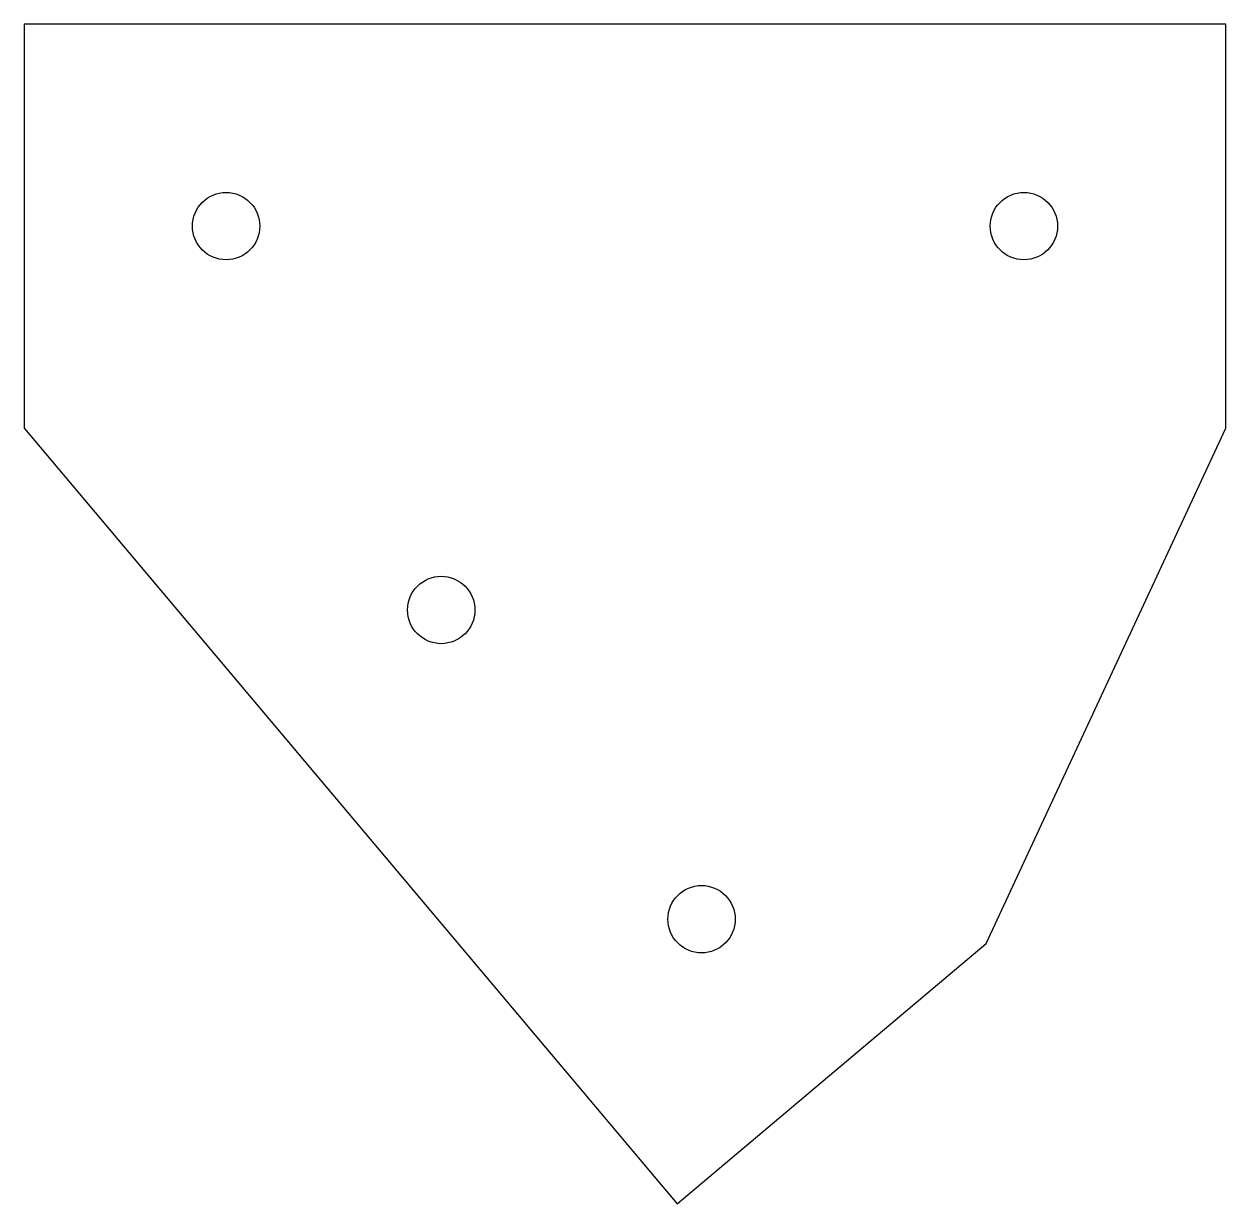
# Model space of a CAD drawing. Header units: millimetres. Extents: x 695.8 to 785, y 3428.4 to 3516.
import ezdxf

# ---------------------------------------------------------------- set-up
doc = ezdxf.new("R2010")
doc.units = ezdxf.units.MM
doc.layers.get('0').update_dxf_attribs({"linetype": 'CONTINUOUS'})

msp = doc.modelspace()

# ---------------------------------------------------------------- linework, layer by layer
msp.add_lwpolyline([(695.78, 3516), (695.78, 3486), (744.259, 3428.43), (767.207, 3447.754), (785, 3486), (785, 3516)], close=True)
for centre in [(710.78, 3501), (770, 3501), (726.747, 3472.513), (746.071, 3449.566)]:
    msp.add_circle(centre, 2.5)

doc.saveas('drawing.dxf')
